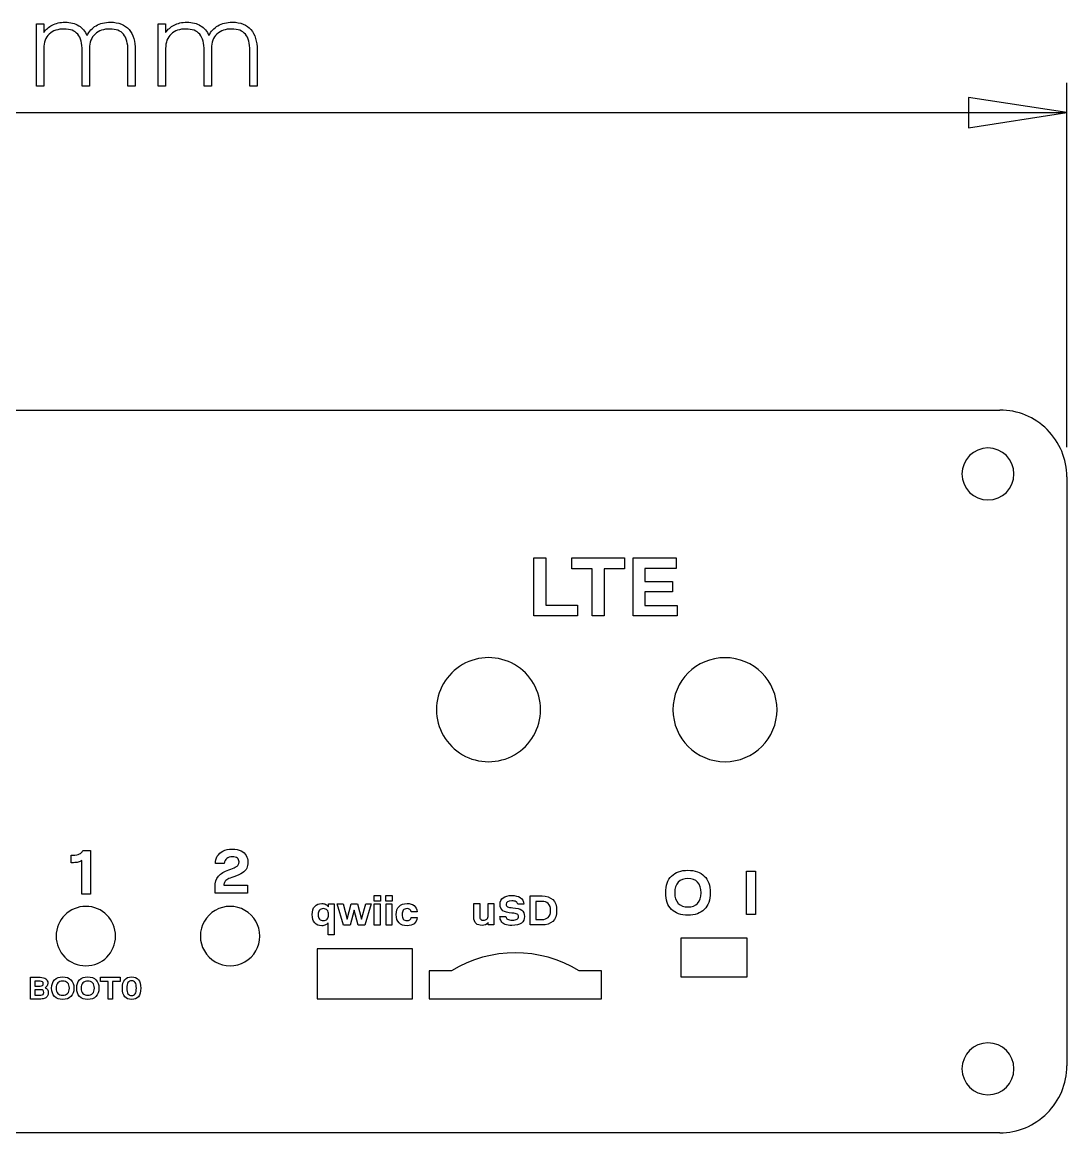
# Model space of a CAD drawing. Extents: x 7 to 325, y 10 to 178.
# Drawn here: x 192 to 324.7, y 33.6 to 174.7 of the extents above; entities that cross this region are included whole.
import ezdxf

# ---------------------------------------------------------------- set-up
doc = ezdxf.new("R2010")
doc.units = 0
doc.layers.get('0').update_dxf_attribs({"linetype": 'CONTINUOUS'})
doc.layers.add('Dimensions', color=7, linetype='CONTINUOUS')
doc.layers.add('Lettering', color=7, linetype='CONTINUOUS')

msp = doc.modelspace()

# ---------------------------------------------------------------- linework, layer by layer
at = {"color": 7}
for points in [[(67.50299, 125.467915), (316.19599, 125.467915)], [(324.69999, 116.963885), (324.69999, 42.128885)], [(243.68799, 54.222885), (243.68799, 50.632885), (265.55399, 50.632885), (265.55399, 54.222885), (262.71899, 54.222885)], [(246.52199, 54.222885), (243.68799, 54.222885)], [(316.19599, 33.624885), (67.50299, 33.624885)]]:
    msp.add_lwpolyline(points, dxfattribs=at)
for points in [[(317.99124, 117.341485)], [(257.83343, 87.388685)], [(287.88067, 87.388685)], [(203.82015, 58.618685)], [(222.15087, 58.618685)], [(275.65799, 58.356885), (275.65799, 53.443885), (284.06799, 53.443885), (284.06799, 58.356885)], [(229.45599, 56.987885), (229.45599, 50.632885), (241.54999, 50.632885), (241.54999, 56.987885)], [(317.99124, 41.750885)]]:
    msp.add_lwpolyline(points, close=True, dxfattribs=at)
for points in [[(322.209155, 122.97668), (320.614356, 124.571478), (318.451345, 125.467426), (316.19596, 125.467425)], [(324.6999, 116.963485), (324.699901, 119.21887), (323.803953, 121.381881), (322.209155, 122.97668)], [(314.684155, 120.644935), (312.859121, 120.644935), (311.379077, 119.166517), (311.37707, 117.341485)], [(317.99124, 117.341485), (317.989233, 119.166517), (316.509189, 120.644935), (314.684155, 120.644935)], [(311.37707, 117.341485), (311.379077, 115.516453), (312.859121, 114.038035), (314.684155, 114.038035)], [(314.684155, 114.038035), (316.509189, 114.038035), (317.989233, 115.516453), (317.99124, 117.341485)], [(254.526342, 93.116729), (252.47991, 94.298237), (249.9586, 94.298237), (247.912168, 93.116729)], [(281.2665, 93.996558), (277.616053, 93.996558), (274.655807, 91.03913), (274.65233, 87.388685)], [(287.88067, 87.388685), (287.877193, 91.03913), (284.916947, 93.996558), (281.2665, 93.996558)], [(247.912168, 93.116729), (245.865735, 91.93522), (244.60508, 89.751702), (244.60508, 87.388685)], [(257.83343, 87.388685), (257.83343, 89.751702), (256.572775, 91.93522), (254.526342, 93.116729)], [(244.60508, 87.388685), (244.60508, 85.025668), (245.865735, 82.84215), (247.912168, 81.660641)], [(254.526342, 81.660641), (256.572775, 82.84215), (257.83343, 85.025668), (257.83343, 87.388685)], [(274.65233, 87.388685), (274.655807, 83.73824), (277.616053, 80.780812), (281.2665, 80.780812)], [(281.2665, 80.780812), (284.916947, 80.780812), (287.877193, 83.73824), (287.88067, 87.388685)], [(247.912168, 81.660641), (249.9586, 80.479133), (252.47991, 80.479133), (254.526342, 81.660641)], [(200.040625, 62.393451), (197.955109, 62.393451), (196.263728, 60.7042), (196.2611, 58.618685)], [(203.82015, 58.618685), (203.817522, 60.7042), (202.126141, 62.393451), (200.040625, 62.393451)], [(220.261105, 61.891854), (219.091714, 62.567002), (217.650966, 62.567002), (216.481575, 61.891854)], [(216.481575, 61.891854), (215.312184, 61.216706), (214.59181, 59.968981), (214.59181, 58.618685)], [(222.15087, 58.618685), (222.15087, 59.968981), (221.430496, 61.216706), (220.261105, 61.891854)], [(196.2611, 58.618685), (196.263728, 56.53317), (197.955109, 54.843919), (200.040625, 54.843919)], [(200.040625, 54.843919), (202.126141, 54.843919), (203.817522, 56.53317), (203.82015, 58.618685)], [(214.59181, 58.618685), (214.59181, 57.268389), (215.312184, 56.020664), (216.481575, 55.345516)], [(220.261105, 55.345516), (221.430496, 56.020664), (222.15087, 57.268389), (222.15087, 58.618685)], [(262.71911, 54.222885), (257.743475, 57.246508), (251.497835, 57.246508), (246.5222, 54.222885)], [(216.481575, 55.345516), (217.650966, 54.670368), (219.091714, 54.670368), (220.261105, 55.345516)], [(314.684155, 45.054335), (312.859121, 45.054335), (311.379077, 43.575917), (311.37707, 41.750885)], [(317.99124, 41.750885), (317.989233, 43.575917), (316.509189, 45.054335), (314.684155, 45.054335)], [(311.37707, 41.750885), (311.379077, 39.925853), (312.859121, 38.447435), (314.684155, 38.447435)], [(314.684155, 38.447435), (316.509189, 38.447435), (317.989233, 39.925853), (317.99124, 41.750885)], [(322.209176, 36.115652), (323.803976, 37.710463), (324.699917, 39.873489), (324.6999, 42.128885)], [(316.19596, 33.624885), (318.451356, 33.624884), (320.614376, 34.52084), (322.209176, 36.115652)]]:
    msp.add_open_spline(points, degree=3, dxfattribs=at)
at = {"layer": 'Dimensions', "color": 7}
for points in [[(193.75907, 166.616245), (193.75907, 174.552245), (194.68707, 174.552245), (194.68707, 173.432245)], [(209.24708, 166.616245), (209.24708, 174.552245), (210.17508, 174.552245), (210.17508, 173.432245)], [(194.68707, 171.400245), (194.68707, 166.616245), (193.75907, 166.616245)], [(200.51107, 171.400245), (200.51107, 166.616245), (199.58307, 166.616245), (199.58307, 171.080245)], [(206.31907, 171.208245), (206.31907, 166.616245), (205.39107, 166.616245), (205.39107, 171.080245)], [(210.17508, 171.400245), (210.17508, 166.616245), (209.24708, 166.616245)], [(215.99908, 171.400245), (215.99908, 166.616245), (215.07108, 166.616245), (215.07108, 171.080245)], [(221.80708, 171.208245), (221.80708, 166.616245), (220.87908, 166.616245), (220.87908, 171.080245)], [(324.7, 120.742685), (324.7, 167.041685)], [(58.999, 163.262685), (324.7, 163.262685)]]:
    msp.add_lwpolyline(points, dxfattribs=at)
msp.add_lwpolyline([(324.7, 163.262685), (312.22, 165.182685), (312.22, 161.342685)], close=True, dxfattribs=at)
for points in [[(194.68707, 173.432245), (194.964403, 173.826912), (195.32707, 174.141578), (195.77507, 174.376245)], [(197.26307, 173.880245), (196.49507, 173.880245), (195.87107, 173.666912), (195.39107, 173.240245)], [(195.77507, 174.376245), (196.22307, 174.621578), (196.761737, 174.744245), (197.39107, 174.744245)], [(199.02307, 173.208245), (198.649737, 173.656245), (198.06307, 173.880245), (197.26307, 173.880245)], [(197.39107, 174.744245), (198.084403, 174.744245), (198.665737, 174.594912), (199.13507, 174.296245)], [(199.13507, 174.296245), (199.604403, 174.008245), (199.956403, 173.592245), (200.19107, 173.048245)], [(200.19107, 173.048245), (200.457737, 173.581578), (200.841737, 173.997578), (201.34307, 174.296245)], [(203.07107, 173.880245), (202.313737, 173.880245), (201.69507, 173.666912), (201.21507, 173.240245)], [(201.34307, 174.296245), (201.844403, 174.594912), (202.452403, 174.744245), (203.16707, 174.744245)], [(204.83107, 173.208245), (204.468403, 173.656245), (203.881737, 173.880245), (203.07107, 173.880245)], [(203.16707, 174.744245), (204.22307, 174.744245), (205.012403, 174.429578), (205.53507, 173.800245)], [(205.53507, 173.800245), (206.057737, 173.181578), (206.31907, 172.317578), (206.31907, 171.208245)], [(210.17508, 173.432245), (210.452413, 173.826912), (210.81508, 174.141578), (211.26308, 174.376245)], [(212.75108, 173.880245), (211.98308, 173.880245), (211.35908, 173.666912), (210.87908, 173.240245)], [(211.26308, 174.376245), (211.71108, 174.621578), (212.249747, 174.744245), (212.87908, 174.744245)], [(214.51108, 173.208245), (214.137747, 173.656245), (213.55108, 173.880245), (212.75108, 173.880245)], [(212.87908, 174.744245), (213.572413, 174.744245), (214.153747, 174.594912), (214.62308, 174.296245)], [(214.62308, 174.296245), (215.092413, 174.008245), (215.444413, 173.592245), (215.67908, 173.048245)], [(215.67908, 173.048245), (215.945747, 173.581578), (216.329747, 173.997578), (216.83108, 174.296245)], [(218.55908, 173.880245), (217.801747, 173.880245), (217.18308, 173.666912), (216.70308, 173.240245)], [(216.83108, 174.296245), (217.332413, 174.594912), (217.940413, 174.744245), (218.65508, 174.744245)], [(220.31908, 173.208245), (219.956413, 173.656245), (219.369747, 173.880245), (218.55908, 173.880245)], [(218.65508, 174.744245), (219.71108, 174.744245), (220.500413, 174.429578), (221.02308, 173.800245)], [(221.02308, 173.800245), (221.545747, 173.181578), (221.80708, 172.317578), (221.80708, 171.208245)], [(195.39107, 173.240245), (194.921737, 172.813578), (194.68707, 172.200245), (194.68707, 171.400245)], [(199.58307, 171.080245), (199.58307, 172.061578), (199.396403, 172.770912), (199.02307, 173.208245)], [(201.21507, 173.240245), (200.745737, 172.824245), (200.51107, 172.210912), (200.51107, 171.400245)], [(205.39107, 171.080245), (205.39107, 172.061578), (205.204403, 172.770912), (204.83107, 173.208245)], [(210.87908, 173.240245), (210.409747, 172.813578), (210.17508, 172.200245), (210.17508, 171.400245)], [(215.07108, 171.080245), (215.07108, 172.061578), (214.884413, 172.770912), (214.51108, 173.208245)], [(216.70308, 173.240245), (216.233747, 172.824245), (215.99908, 172.210912), (215.99908, 171.400245)], [(220.87908, 171.080245), (220.87908, 172.061578), (220.692413, 172.770912), (220.31908, 173.208245)]]:
    msp.add_open_spline(points, degree=3, dxfattribs=at)
at = {"layer": 'Lettering', "color": 7}
for points in [[(256.99025, 99.303575), (256.99025, 106.663595), (258.49426, 106.663595), (258.49426, 100.679575), (262.50494, 100.679575), (262.50494, 99.303575)], [(264.40361, 99.303575), (264.40361, 105.287595), (261.80094, 105.287595), (261.80094, 106.663595), (268.48896, 106.663595), (268.48896, 105.287595), (265.90762, 105.287595), (265.90762, 99.303575)], [(269.5983, 99.303575), (269.5983, 106.663595), (275.05965, 106.663595), (275.05965, 105.319595), (271.08098, 105.319595), (271.08098, 103.666255), (274.57965, 103.666255), (274.57965, 102.343585), (271.08098, 102.343585), (271.08098, 100.647575), (275.18765, 100.647575), (275.18765, 99.303575)], [(284.00514, 61.363575), (284.00514, 66.883575), (285.13314, 66.883575), (285.13314, 61.363575)], [(236.67408, 63.060235), (236.67408, 63.780235), (237.46875, 63.780235), (237.46875, 63.060235)], [(238.16208, 63.060235), (238.16208, 63.780235), (238.95674, 63.780235), (238.95674, 63.060235)], [(232.80208, 59.993575), (231.98608, 62.697575), (232.74341, 62.697575), (233.26075, 60.772235), (233.74608, 62.697575), (234.54608, 62.697575), (235.05808, 60.750905), (235.60208, 62.697575), (236.30075, 62.697575), (235.48475, 59.993575), (234.64208, 59.993575), (234.14075, 61.892235), (233.65008, 59.993575)], [(236.70078, 59.993575), (236.70078, 62.697575), (237.44211, 62.697575), (237.44211, 59.993575)], [(238.18878, 59.993575), (238.18878, 62.697575), (238.93011, 62.697575), (238.93011, 59.993575)], [(258.00782, 63.027575)], [(276.55715, 62.315575)], [(276.55715, 61.267575)], [(230.01808, 59.929575)], [(230.22075, 60.585575)], [(240.86074, 59.929575)], [(250.39182, 59.971575)], [(254.18915, 59.971575)], [(194.25675, 52.888575)], [(202.86875, 50.620575), (202.86875, 52.864575), (201.89275, 52.864575), (201.89275, 53.380575), (204.40075, 53.380575), (204.40075, 52.864575), (203.43275, 52.864575), (203.43275, 50.620575)], [(194.32475, 51.792575)], [(197.10475, 51.096575)], [(200.28875, 51.096575)], [(205.85275, 51.064575)], [(197.10475, 50.572575)], [(200.28875, 50.572575)], [(205.85275, 50.572575)]]:
    msp.add_lwpolyline(points, close=True, dxfattribs=at)
for points in [[(199.66975, 69.474575), (200.63775, 69.474575), (200.63775, 63.954575), (199.52575, 63.954575)], [(198.48575, 67.946575), (198.18975, 67.946575), (198.18975, 68.906575), (198.40575, 68.906575)], [(199.52575, 63.954575), (199.52575, 68.210575)], [(217.63675, 67.859575), (216.50075, 67.859575)], [(217.58075, 65.075575), (220.58075, 65.075575), (220.58075, 64.067575), (216.46875, 64.067575)], [(216.46875, 64.067575), (216.46875, 64.859575)], [(256.50382, 60.035575), (256.50382, 63.715575), (258.02382, 63.715575)], [(230.87142, 62.350905), (230.87142, 62.697575), (231.58608, 62.697575), (231.58608, 58.798905), (230.84475, 58.798905), (230.84475, 60.308245)], [(249.34648, 61.016905), (249.34648, 62.739575), (250.08782, 62.739575), (250.08782, 61.139575)], [(251.16515, 61.251575), (251.16515, 62.739575), (251.90648, 62.739575), (251.90648, 60.035575), (251.18648, 60.035575), (251.18648, 60.344905)], [(255.68781, 62.664905), (254.93048, 62.664905)], [(258.00782, 63.027575), (257.24515, 63.027575), (257.24515, 60.723575), (258.00782, 60.723575)], [(242.12474, 61.716235), (241.38874, 61.716235)], [(241.38874, 60.974905), (242.12474, 60.974905)], [(252.66382, 61.096905), (253.42115, 61.096905)], [(258.02382, 60.035575), (256.50382, 60.035575)], [(193.00875, 50.620575), (193.00875, 53.380575), (194.25275, 53.380575)], [(194.25675, 52.888575), (193.56475, 52.888575), (193.56475, 52.264575), (194.25675, 52.264575)], [(194.32475, 51.792575), (193.56475, 51.792575), (193.56475, 51.112575), (194.32475, 51.112575)], [(194.34075, 50.620575), (193.00875, 50.620575)]]:
    msp.add_lwpolyline(points, dxfattribs=at)
for points in [[(199.22975, 69.050575), (199.427083, 69.146575), (199.57375, 69.287908), (199.66975, 69.474575)], [(216.74875, 68.763575), (216.90875, 69.040908), (217.146083, 69.262242), (217.46075, 69.427575)], [(217.46075, 69.427575), (217.775417, 69.598242), (218.17275, 69.683575), (218.65275, 69.683575)], [(218.65275, 69.683575), (219.106083, 69.683575), (219.479417, 69.608908), (219.77275, 69.459575)], [(219.77275, 69.459575), (220.066083, 69.310242), (220.282083, 69.110242), (220.42075, 68.859575)], [(198.40575, 68.906575), (198.763083, 68.906575), (199.03775, 68.954575), (199.22975, 69.050575)], [(199.06975, 68.010575), (198.90975, 67.967908), (198.715083, 67.946575), (198.48575, 67.946575)], [(199.52575, 68.210575), (199.38175, 68.119908), (199.22975, 68.053242), (199.06975, 68.010575)], [(216.50075, 67.859575), (216.506083, 68.184908), (216.58875, 68.486242), (216.74875, 68.763575)], [(217.95675, 68.483575), (217.775417, 68.344908), (217.66875, 68.136908), (217.63675, 67.859575)], [(218.65275, 68.699575), (218.370083, 68.699575), (218.138083, 68.627575), (217.95675, 68.483575)], [(219.29275, 68.515575), (219.14875, 68.638242), (218.935417, 68.699575), (218.65275, 68.699575)], [(219.50875, 68.035575), (219.50875, 68.238242), (219.43675, 68.398242), (219.29275, 68.515575)], [(219.41275, 67.675575), (219.47675, 67.782242), (219.50875, 67.902242), (219.50875, 68.035575)], [(220.42075, 68.859575), (220.56475, 68.608908), (220.63675, 68.328908), (220.63675, 68.019575)], [(220.63675, 68.019575), (220.63675, 67.726242), (220.586083, 67.470242), (220.48475, 67.251575)], [(216.89275, 66.227575), (217.175417, 66.568908), (217.618083, 66.840908), (218.22075, 67.043575)], [(218.22075, 67.043575), (218.583417, 67.160908), (218.855417, 67.270242), (219.03675, 67.371575)], [(219.94875, 66.659575), (219.69275, 66.488908), (219.322083, 66.320908), (218.83675, 66.155575)], [(219.03675, 67.371575), (219.223417, 67.472908), (219.34875, 67.574242), (219.41275, 67.675575)], [(220.48475, 67.251575), (220.38875, 67.032908), (220.210083, 66.835575), (219.94875, 66.659575)], [(274.46915, 66.243575), (274.96515, 66.734242), (275.66115, 66.979575), (276.55715, 66.979575)], [(276.55715, 66.979575), (277.45315, 66.979575), (278.146483, 66.734242), (278.63715, 66.243575)], [(216.46875, 64.859575), (216.46875, 65.430242), (216.610083, 65.886242), (216.89275, 66.227575)], [(217.70075, 65.515575), (217.631417, 65.398242), (217.591417, 65.251575), (217.58075, 65.075575)], [(218.07675, 65.843575), (217.90075, 65.747575), (217.775417, 65.638242), (217.70075, 65.515575)], [(218.83675, 66.155575), (218.506083, 66.043575), (218.25275, 65.939575), (218.07675, 65.843575)], [(273.73315, 64.123575), (273.73315, 65.046242), (273.978483, 65.752908), (274.46915, 66.243575)], [(275.32515, 65.459575), (275.026483, 65.150242), (274.87715, 64.704908), (274.87715, 64.123575)], [(276.55715, 65.931575), (276.034483, 65.931575), (275.623817, 65.774242), (275.32515, 65.459575)], [(277.78915, 65.459575), (277.490483, 65.774242), (277.079817, 65.931575), (276.55715, 65.931575)], [(278.23715, 64.123575), (278.23715, 64.704908), (278.087817, 65.150242), (277.78915, 65.459575)], [(278.63715, 66.243575), (279.13315, 65.752908), (279.38115, 65.046242), (279.38115, 64.123575)], [(253.08515, 63.491575), (253.351817, 63.683575), (253.710927, 63.779575), (254.16248, 63.779575)], [(254.16248, 63.779575), (254.614033, 63.779575), (254.9767, 63.690685), (255.25048, 63.512905)], [(255.25048, 63.512905), (255.52426, 63.338685), (255.670037, 63.056018), (255.68781, 62.664905)], [(258.02382, 63.715575), (258.59982, 63.715575), (259.051373, 63.562685), (259.37848, 63.256905)], [(274.46915, 62.003575), (273.978483, 62.494242), (273.73315, 63.200908), (273.73315, 64.123575)], [(274.87715, 64.123575), (274.87715, 63.542242), (275.026483, 63.094242), (275.32515, 62.779575)], [(277.78915, 62.779575), (278.087817, 63.094242), (278.23715, 63.542242), (278.23715, 64.123575)], [(279.38115, 64.123575), (279.38115, 63.200908), (279.13315, 62.494242), (278.63715, 62.003575)], [(228.80742, 61.348235), (228.80742, 61.803348), (228.915863, 62.151795), (229.13275, 62.393575)], [(229.13275, 62.393575), (229.353197, 62.638908), (229.648307, 62.761575), (230.01808, 62.761575)], [(230.21542, 62.105575), (230.00564, 62.105575), (229.84386, 62.041575), (229.73008, 61.913575)], [(230.01808, 62.761575), (230.21008, 62.761575), (230.377193, 62.724242), (230.51942, 62.649575)], [(230.70075, 61.913575), (230.58697, 62.041575), (230.425193, 62.105575), (230.21542, 62.105575)], [(230.51942, 62.649575), (230.66164, 62.578462), (230.778973, 62.478905), (230.87142, 62.350905)], [(239.48474, 61.348235), (239.48474, 61.810462), (239.605627, 62.160685), (239.8474, 62.398905)], [(239.8474, 62.398905), (240.08918, 62.640685), (240.42696, 62.761575), (240.86074, 62.761575)], [(240.8554, 62.105575), (240.638513, 62.105575), (240.480293, 62.041575), (240.38074, 61.913575)], [(241.2234, 62.009575), (241.13096, 62.073575), (241.008293, 62.105575), (240.8554, 62.105575)], [(240.86074, 62.761575), (241.234073, 62.761575), (241.53096, 62.674462), (241.7514, 62.500235)], [(241.7514, 62.500235), (241.9754, 62.326015), (242.099847, 62.064682), (242.12474, 61.716235)], [(252.68515, 62.643575), (252.68515, 63.020462), (252.818483, 63.303128), (253.08515, 63.491575)], [(253.04248, 61.843575), (252.80426, 62.007128), (252.68515, 62.273795), (252.68515, 62.643575)], [(254.16248, 63.102235), (253.68604, 63.102235), (253.44782, 62.956458), (253.44782, 62.664905)], [(253.44782, 62.664905), (253.44782, 62.519125), (253.508263, 62.412458), (253.62915, 62.344905)], [(253.62915, 62.344905), (253.753597, 62.280905), (253.977597, 62.238238), (254.30115, 62.216905)], [(254.70648, 62.990235), (254.582033, 63.064902), (254.4007, 63.102235), (254.16248, 63.102235)], [(254.30115, 62.216905), (254.816703, 62.184905), (255.191813, 62.085348), (255.42648, 61.918235)], [(254.93048, 62.664905), (254.905613, 62.807125), (254.830947, 62.915568), (254.70648, 62.990235)], [(258.79715, 62.750235), (258.594483, 62.935128), (258.331373, 63.027575), (258.00782, 63.027575)], [(259.10648, 61.875575), (259.10648, 62.277348), (259.00337, 62.568902), (258.79715, 62.750235)], [(259.37848, 63.256905), (259.705593, 62.954685), (259.86915, 62.494242), (259.86915, 61.875575)], [(275.32515, 62.779575), (275.623817, 62.470242), (276.034483, 62.315575), (276.55715, 62.315575)], [(276.55715, 62.315575), (277.079817, 62.315575), (277.490483, 62.470242), (277.78915, 62.779575)], [(229.13275, 60.297575), (228.915863, 60.542908), (228.80742, 60.893128), (228.80742, 61.348235)], [(229.73008, 61.913575), (229.616307, 61.785575), (229.55942, 61.595352), (229.55942, 61.342905)], [(229.55942, 61.342905), (229.55942, 61.090458), (229.618087, 60.900235), (229.73542, 60.772235)], [(229.73542, 60.772235), (229.852753, 60.647795), (230.01453, 60.585575), (230.22075, 60.585575)], [(230.22075, 60.585575), (230.42697, 60.585575), (230.58697, 60.649575), (230.70075, 60.777575)], [(230.87675, 61.348235), (230.87675, 61.600682), (230.818083, 61.789128), (230.70075, 61.913575)], [(230.70075, 60.777575), (230.818083, 60.905575), (230.87675, 61.095795), (230.87675, 61.348235)], [(239.84207, 60.292245), (239.60385, 60.534018), (239.48474, 60.886015), (239.48474, 61.348235)], [(240.38074, 61.913575), (240.28474, 61.785575), (240.23674, 61.597128), (240.23674, 61.348235)], [(240.23674, 61.348235), (240.23674, 61.099348), (240.28474, 60.909128), (240.38074, 60.777575)], [(240.38074, 60.777575), (240.47674, 60.649575), (240.63496, 60.585575), (240.8554, 60.585575)], [(240.8554, 60.585575), (241.008293, 60.585575), (241.13096, 60.617575), (241.2234, 60.681575)], [(241.38874, 61.716235), (241.37094, 61.847795), (241.315827, 61.945575), (241.2234, 62.009575)], [(241.2234, 60.681575), (241.315847, 60.745575), (241.37096, 60.843352), (241.38874, 60.974905)], [(242.12474, 60.974905), (242.099873, 60.626465), (241.977207, 60.365132), (241.75674, 60.190905)], [(249.63448, 60.222245), (249.44248, 60.389352), (249.34648, 60.654238), (249.34648, 61.016905)], [(250.08782, 61.139575), (250.08782, 60.961795), (250.130487, 60.832015), (250.21582, 60.750235)], [(250.21582, 60.750235), (250.301153, 60.668462), (250.427373, 60.627575), (250.59448, 60.627575)], [(250.59448, 60.627575), (250.768707, 60.627575), (250.907373, 60.677352), (251.01048, 60.776905)], [(251.01048, 60.776905), (251.113593, 60.876458), (251.16515, 61.034682), (251.16515, 61.251575)], [(252.82915, 60.504905), (252.726037, 60.675572), (252.670927, 60.872905), (252.66382, 61.096905)], [(254.19448, 61.550235), (253.66826, 61.585768), (253.28426, 61.683548), (253.04248, 61.843575)], [(253.42115, 61.096905), (253.446017, 60.944018), (253.520683, 60.830242), (253.64515, 60.755575)], [(253.64515, 60.755575), (253.769597, 60.684462), (253.972263, 60.648905), (254.25315, 60.648905)], [(254.83981, 61.416905), (254.718923, 61.484458), (254.503813, 61.528902), (254.19448, 61.550235)], [(254.25315, 60.648905), (254.534037, 60.648905), (254.73137, 60.689795), (254.84515, 60.771575)], [(255.02115, 61.102235), (255.02115, 61.244462), (254.960703, 61.349352), (254.83981, 61.416905)], [(254.84515, 60.771575), (254.962483, 60.853348), (255.02115, 60.963568), (255.02115, 61.102235)], [(255.78381, 61.118235), (255.78381, 60.752015), (255.650477, 60.469352), (255.38381, 60.270245)], [(255.42648, 61.918235), (255.6647, 61.751128), (255.78381, 61.484462), (255.78381, 61.118235)], [(258.00782, 60.723575), (258.331373, 60.723575), (258.594483, 60.814242), (258.79715, 60.995575)], [(258.79715, 60.995575), (259.00337, 61.180462), (259.10648, 61.473795), (259.10648, 61.875575)], [(259.86915, 61.875575), (259.86915, 61.253348), (259.705593, 60.791125), (259.37848, 60.488905)], [(276.55715, 61.267575), (275.66115, 61.267575), (274.96515, 61.512908), (274.46915, 62.003575)], [(278.63715, 62.003575), (278.146483, 61.512908), (277.45315, 61.267575), (276.55715, 61.267575)], [(230.01808, 59.929575), (229.648307, 59.929575), (229.353197, 60.052242), (229.13275, 60.297575)], [(230.49808, 60.030905), (230.362973, 59.963352), (230.202973, 59.929575), (230.01808, 59.929575)], [(230.84475, 60.308245), (230.752303, 60.190912), (230.636747, 60.098465), (230.49808, 60.030905)], [(240.86074, 59.929575), (240.423407, 59.929575), (240.08385, 60.050465), (239.84207, 60.292245)], [(241.75674, 60.190905), (241.536293, 60.016685), (241.237627, 59.929575), (240.86074, 59.929575)], [(250.39182, 59.971575), (250.078927, 59.971575), (249.82648, 60.055132), (249.63448, 60.222245)], [(251.18648, 60.344905), (250.99804, 60.096018), (250.733153, 59.971575), (250.39182, 59.971575)], [(253.31982, 60.110245), (253.099373, 60.206245), (252.935817, 60.337798), (252.82915, 60.504905)], [(254.18915, 59.971575), (253.833597, 59.971575), (253.54382, 60.017798), (253.31982, 60.110245)], [(255.38381, 60.270245), (255.120703, 60.071132), (254.722483, 59.971575), (254.18915, 59.971575)], [(259.37848, 60.488905), (259.051373, 60.186685), (258.59982, 60.035575), (258.02382, 60.035575)], [(194.25275, 53.380575), (194.554083, 53.380575), (194.787417, 53.315242), (194.95275, 53.184575)], [(194.63275, 52.576575), (194.63275, 52.784575), (194.507417, 52.888575), (194.25675, 52.888575)], [(194.25675, 52.264575), (194.507417, 52.264575), (194.63275, 52.368575), (194.63275, 52.576575)], [(195.11275, 52.280575), (195.051417, 52.187242), (194.971417, 52.115242), (194.87275, 52.064575)], [(194.95275, 53.184575), (195.12075, 53.053908), (195.20475, 52.868575), (195.20475, 52.628575)], [(195.20475, 52.628575), (195.20475, 52.492575), (195.174083, 52.376575), (195.11275, 52.280575)], [(195.69275, 52.000575), (195.69275, 52.461908), (195.815417, 52.815242), (196.06075, 53.060575)], [(196.06075, 53.060575), (196.30875, 53.305908), (196.65675, 53.428575), (197.10475, 53.428575)], [(196.48875, 52.668575), (196.339417, 52.513908), (196.26475, 52.291242), (196.26475, 52.000575)], [(197.10475, 52.904575), (196.843417, 52.904575), (196.638083, 52.825908), (196.48875, 52.668575)], [(197.10475, 53.428575), (197.55275, 53.428575), (197.899417, 53.305908), (198.14475, 53.060575)], [(197.72075, 52.668575), (197.571417, 52.825908), (197.366083, 52.904575), (197.10475, 52.904575)], [(197.94475, 52.000575), (197.94475, 52.291242), (197.870083, 52.513908), (197.72075, 52.668575)], [(198.14475, 53.060575), (198.39275, 52.815242), (198.51675, 52.461908), (198.51675, 52.000575)], [(198.87675, 52.000575), (198.87675, 52.461908), (198.999417, 52.815242), (199.24475, 53.060575)], [(199.24475, 53.060575), (199.49275, 53.305908), (199.84075, 53.428575), (200.28875, 53.428575)], [(199.67275, 52.668575), (199.523417, 52.513908), (199.44875, 52.291242), (199.44875, 52.000575)], [(200.28875, 52.904575), (200.027417, 52.904575), (199.822083, 52.825908), (199.67275, 52.668575)], [(200.28875, 53.428575), (200.73675, 53.428575), (201.083417, 53.305908), (201.32875, 53.060575)], [(200.90475, 52.668575), (200.755417, 52.825908), (200.550083, 52.904575), (200.28875, 52.904575)], [(201.12875, 52.000575), (201.12875, 52.291242), (201.054083, 52.513908), (200.90475, 52.668575)], [(201.32875, 53.060575), (201.57675, 52.815242), (201.70075, 52.461908), (201.70075, 52.000575)], [(204.68075, 52.000575), (204.68075, 52.491242), (204.78075, 52.851242), (204.98075, 53.080575)], [(204.98075, 53.080575), (205.183417, 53.312575), (205.474083, 53.428575), (205.85275, 53.428575)], [(205.39675, 52.708575), (205.295417, 52.559242), (205.24475, 52.323242), (205.24475, 52.000575)], [(205.85275, 52.936575), (205.65275, 52.936575), (205.50075, 52.860575), (205.39675, 52.708575)], [(205.85275, 53.428575), (206.231417, 53.428575), (206.52075, 53.312575), (206.72075, 53.080575)], [(206.30475, 52.708575), (206.203417, 52.860575), (206.05275, 52.936575), (205.85275, 52.936575)], [(206.46075, 52.000575), (206.46075, 52.323242), (206.40875, 52.559242), (206.30475, 52.708575)], [(206.72075, 53.080575), (206.923417, 52.851242), (207.02475, 52.491242), (207.02475, 52.000575)], [(194.70075, 51.456575), (194.70075, 51.680575), (194.575417, 51.792575), (194.32475, 51.792575)], [(194.32475, 51.112575), (194.447417, 51.112575), (194.54075, 51.141908), (194.60475, 51.200575)], [(194.60475, 51.200575), (194.66875, 51.261908), (194.70075, 51.347242), (194.70075, 51.456575)], [(195.17275, 51.012575), (195.106083, 50.892575), (195.003417, 50.796575), (194.86475, 50.724575)], [(194.87275, 52.064575), (194.995417, 52.008575), (195.09275, 51.924575), (195.16475, 51.812575)], [(195.16475, 51.812575), (195.23675, 51.703242), (195.27275, 51.575242), (195.27275, 51.428575)], [(195.27275, 51.428575), (195.27275, 51.273908), (195.239417, 51.135242), (195.17275, 51.012575)], [(196.06075, 50.940575), (195.815417, 51.185908), (195.69275, 51.539242), (195.69275, 52.000575)], [(197.10475, 50.572575), (196.65675, 50.572575), (196.30875, 50.695242), (196.06075, 50.940575)], [(196.26475, 52.000575), (196.26475, 51.709908), (196.339417, 51.485908), (196.48875, 51.328575)], [(196.48875, 51.328575), (196.638083, 51.173908), (196.843417, 51.096575), (197.10475, 51.096575)], [(197.10475, 51.096575), (197.366083, 51.096575), (197.571417, 51.173908), (197.72075, 51.328575)], [(198.14475, 50.940575), (197.899417, 50.695242), (197.55275, 50.572575), (197.10475, 50.572575)], [(197.72075, 51.328575), (197.870083, 51.485908), (197.94475, 51.709908), (197.94475, 52.000575)], [(198.51675, 52.000575), (198.51675, 51.539242), (198.39275, 51.185908), (198.14475, 50.940575)], [(199.24475, 50.940575), (198.999417, 51.185908), (198.87675, 51.539242), (198.87675, 52.000575)], [(200.28875, 50.572575), (199.84075, 50.572575), (199.49275, 50.695242), (199.24475, 50.940575)], [(199.44875, 52.000575), (199.44875, 51.709908), (199.523417, 51.485908), (199.67275, 51.328575)], [(199.67275, 51.328575), (199.822083, 51.173908), (200.027417, 51.096575), (200.28875, 51.096575)], [(200.28875, 51.096575), (200.550083, 51.096575), (200.755417, 51.173908), (200.90475, 51.328575)], [(201.32875, 50.940575), (201.083417, 50.695242), (200.73675, 50.572575), (200.28875, 50.572575)], [(200.90475, 51.328575), (201.054083, 51.485908), (201.12875, 51.709908), (201.12875, 52.000575)], [(201.70075, 52.000575), (201.70075, 51.539242), (201.57675, 51.185908), (201.32875, 50.940575)], [(204.98075, 50.916575), (204.78075, 51.148575), (204.68075, 51.509908), (204.68075, 52.000575)], [(205.85275, 50.572575), (205.474083, 50.572575), (205.183417, 50.687242), (204.98075, 50.916575)], [(205.24475, 52.000575), (205.24475, 51.677908), (205.295417, 51.440575), (205.39675, 51.288575)], [(205.39675, 51.288575), (205.50075, 51.139242), (205.65275, 51.064575), (205.85275, 51.064575)], [(205.85275, 51.064575), (206.05275, 51.064575), (206.203417, 51.139242), (206.30475, 51.288575)], [(206.72075, 50.916575), (206.52075, 50.687242), (206.231417, 50.572575), (205.85275, 50.572575)], [(206.30475, 51.288575), (206.40875, 51.440575), (206.46075, 51.677908), (206.46075, 52.000575)], [(207.02475, 52.000575), (207.02475, 51.509908), (206.923417, 51.148575), (206.72075, 50.916575)], [(194.86475, 50.724575), (194.726083, 50.655242), (194.551417, 50.620575), (194.34075, 50.620575)]]:
    msp.add_open_spline(points, degree=3, dxfattribs=at)

doc.saveas('drawing.dxf')
